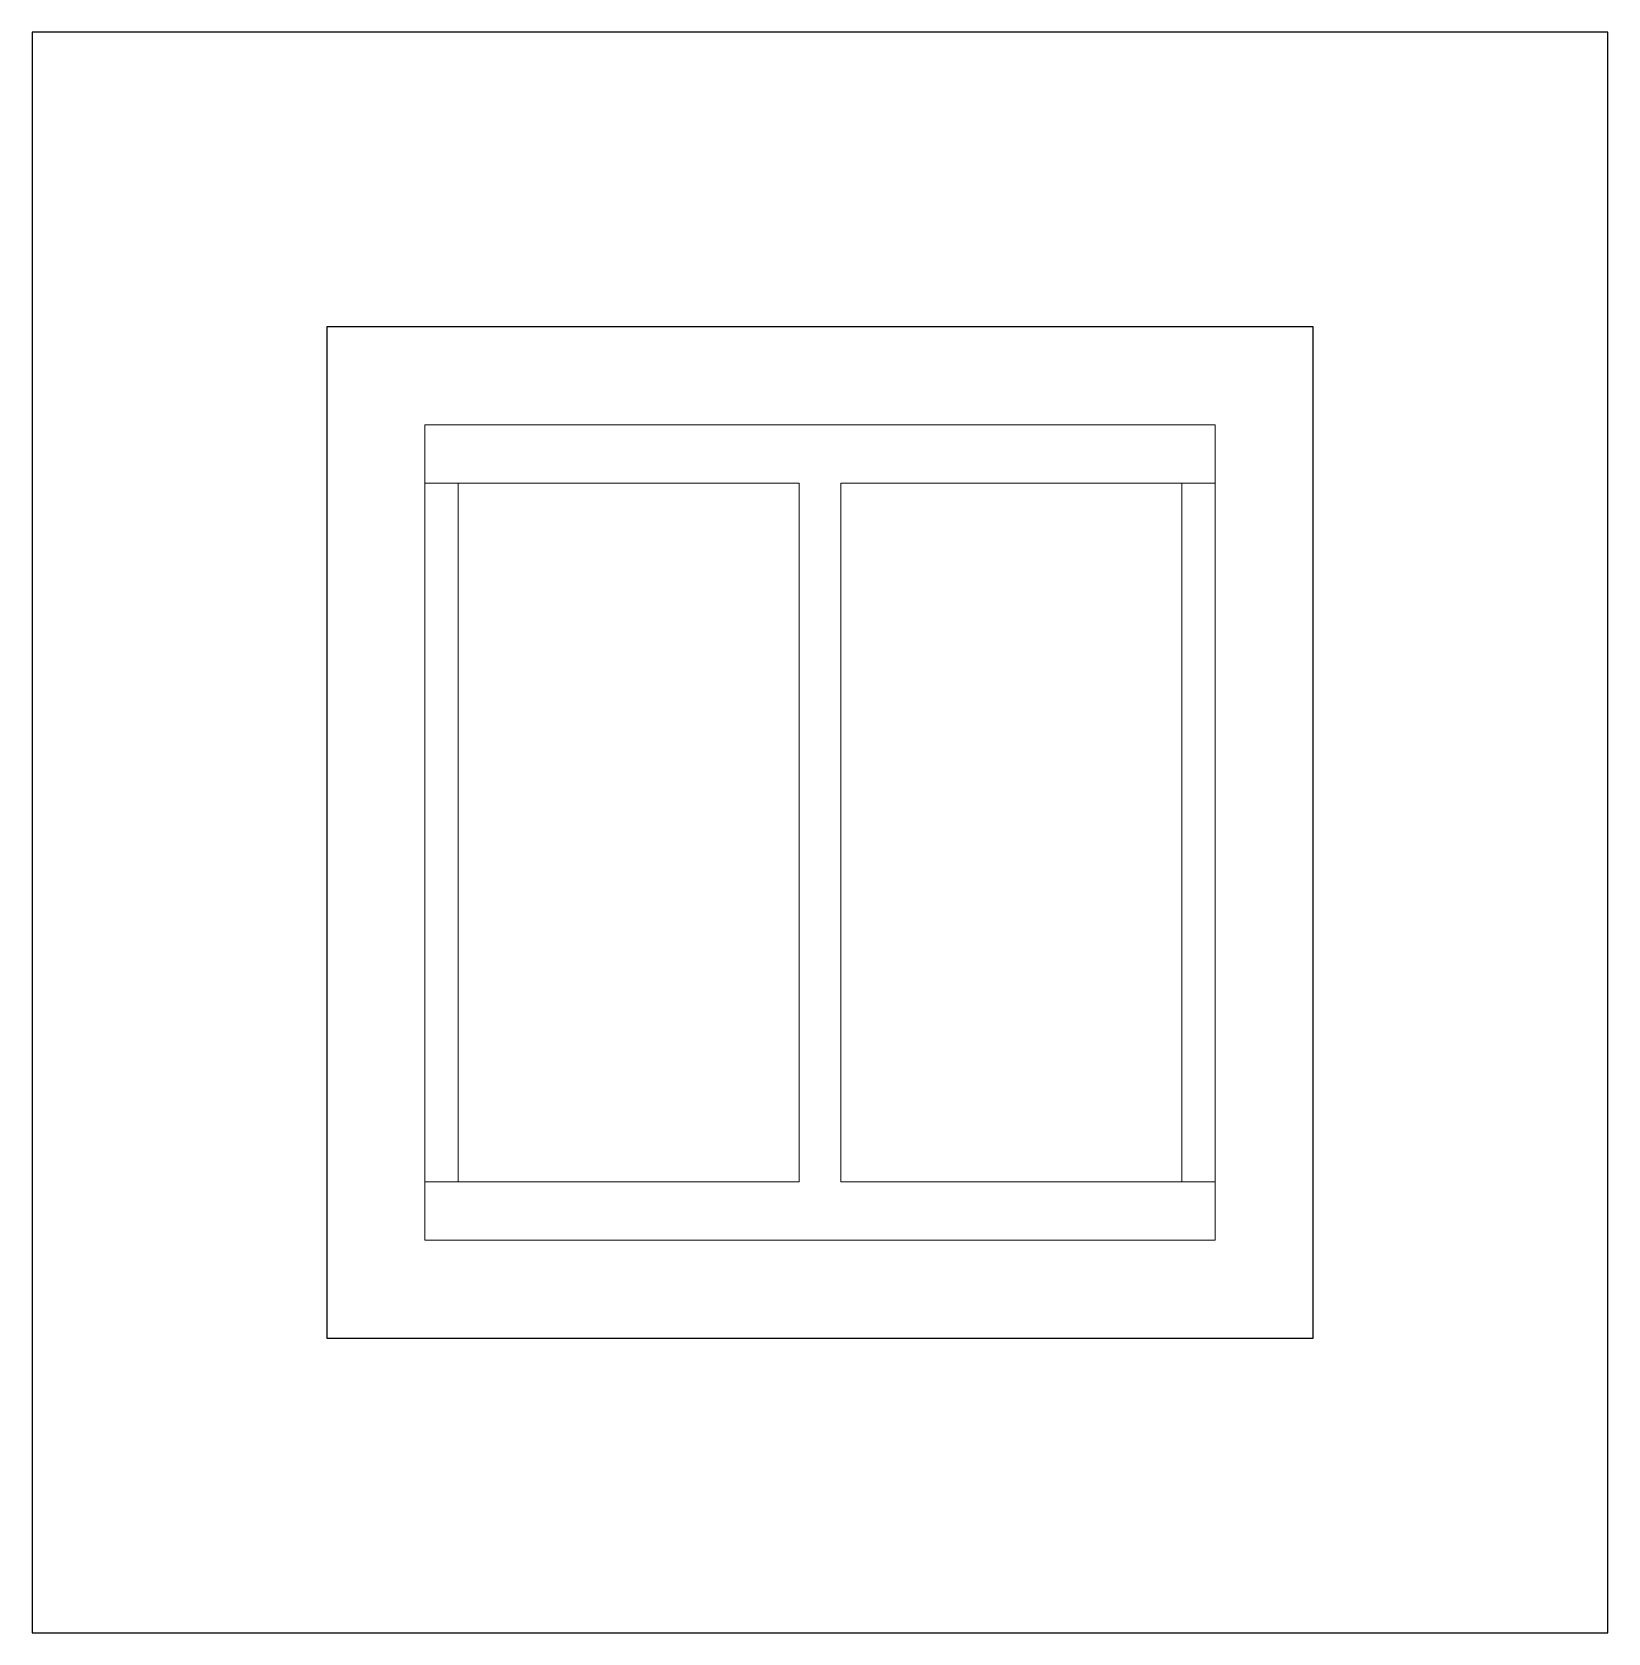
# Model space of a CAD drawing. Header units: millimetres. Extents: x -15161 to 10473752, y -72817 to 33960.
# Drawn here: x -337.4 to -257.2, y -34456.2 to -34374.7 of the extents above; entities that cross this region are included whole.
import ezdxf

# ---------------------------------------------------------------- set-up
doc = ezdxf.new("R2010")
doc.units = ezdxf.units.MM
doc.layers.add('PDF_幾何圖形', color=7, linetype='Continuous')

# ---------------------------------------------------------------- blocks, each defined once
blk = doc.blocks.new('建築底圖1140116')
at = {"layer": 'PDF_幾何圖形', "lineweight": 0}
for points in [[(-317.378, -22712.245), (-317.378, -22715.208), (-277.155, -22715.208), (-277.155, -22712.245), (-296.208, -22712.245), (-296.208, -22676.679), (-277.155, -22676.679), (-277.155, -22673.715), (-317.378, -22673.715), (-317.378, -22676.679), (-298.325, -22676.679), (-298.325, -22712.245)], [(-317.378, -22712.245), (-317.378, -22676.679), (-315.685, -22676.679), (-315.685, -22712.245)], [(-278.849, -22712.245), (-278.849, -22676.679), (-277.155, -22676.679), (-277.155, -22712.245)]]:
    blk.add_lwpolyline(points, close=True, dxfattribs=at)

msp = doc.modelspace()

# ---------------------------------------------------------------- linework, layer by layer
at = {"color": 94}
for points in [[(-337.3783, -34456.1529), (-257.155, -34456.1529), (-257.155, -34374.6594), (-337.3783, -34374.6594)], [(-322.3783, -34441.1529), (-272.155, -34441.1529), (-272.155, -34389.6594), (-322.3783, -34389.6594)]]:
    msp.add_lwpolyline(points, close=True, dxfattribs=at)

# ---------------------------------------------------------------- block references
at = {"color": 2}
msp.add_blockref('建築底圖1140116', (0, -11720.9444), dxfattribs=at)

doc.saveas('drawing.dxf')
